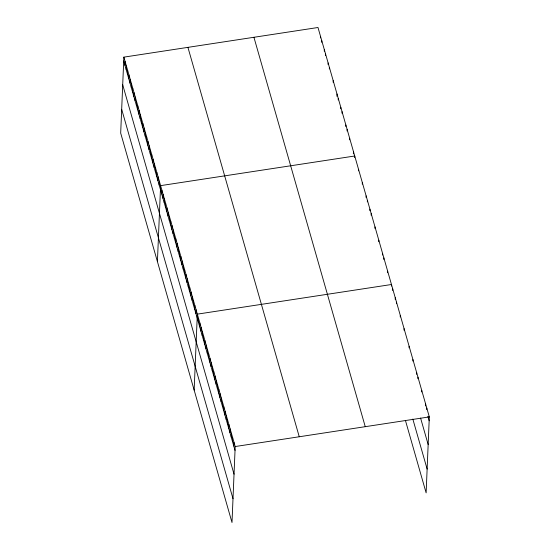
<?xml version="1.0" encoding="UTF-8"?>
<svg xmlns="http://www.w3.org/2000/svg" width="550" height="550" viewBox="0 0 550 550"><rect width="100%" height="100%" fill="white"/><g stroke="black" fill="none" stroke-linecap="round" stroke-linejoin="round"><path stroke-width="0.82" d="M123.867 57.138L120.684 133.1L232.004 522.5L235.194 446.538L123.867 57.138L317.996 27.5L429.316 416.9L426.133 492.862L405.529 420.777M124.974 65.436L125.132 61.566M126.239 69.864L126.397 66M127.504 74.298L127.669 70.427M128.769 78.726L128.934 74.862M130.041 83.16L130.199 79.289M131.306 87.588L131.464 83.724M132.571 92.022L132.736 88.158M133.836 96.449L134.001 92.586M135.108 100.884L135.266 97.02M136.373 105.318L136.531 101.448M137.637 109.746L137.803 105.882M138.903 114.18L139.067 110.309M140.174 118.608L140.333 114.744M141.439 123.042L141.604 119.171M142.704 127.469L142.869 123.606M143.969 131.904L144.134 128.033M145.241 136.331L145.399 132.468M146.506 140.766L146.671 136.895M147.771 145.193L147.936 141.329M149.043 149.627L149.201 145.757M150.308 154.055L150.466 150.191M151.573 158.489L151.738 154.619M152.838 162.917L153.003 159.053M154.11 167.351L154.268 163.488M155.375 171.779L155.533 167.915M156.64 176.213L156.805 172.349M157.905 180.647L158.07 176.777M159.177 185.075L159.335 181.211M157.417 261.601L160.6 185.639L354.729 156.001L354.668 157.547M161.707 193.937L161.872 190.073M162.972 198.371L163.137 194.501M164.244 202.799L164.402 198.935M165.509 207.233L165.667 203.363M166.774 211.661L166.939 207.797M168.039 216.095L168.204 212.224M169.311 220.522L169.469 216.659M170.576 224.957L170.741 221.086M171.841 229.384L172.006 225.521M173.106 233.819L173.271 229.948M174.377 238.246L174.536 234.383M175.642 242.681L175.808 238.817M176.907 247.108L177.072 243.244M178.179 251.542L178.337 247.679M179.444 255.977L179.603 252.106M180.709 260.404L180.874 256.541M181.974 264.839L182.139 260.968M183.246 269.266L183.404 265.403M184.511 273.701L184.669 269.83M185.776 278.128L185.941 274.264M187.041 282.562L187.206 278.692M188.313 286.99L188.471 283.126M189.578 291.424L189.736 287.554M190.843 295.852L191.008 291.988M192.108 300.286L192.273 296.416M193.38 304.714L193.538 300.85M194.645 309.148L194.81 305.278M195.91 313.576L196.075 309.712M194.157 390.101L197.34 314.139L391.469 284.508L391.401 286.055M198.44 322.424L198.605 318.553M199.698 326.837L199.863 322.967M200.963 331.251L201.128 327.381M202.228 335.665L202.386 331.794M203.486 340.079L203.651 336.208M204.751 344.486L204.909 340.622M206.009 348.899L206.174 345.036M207.274 353.313L207.433 349.449M208.532 357.727L208.697 353.863M209.798 362.141L209.956 358.277M211.056 366.554L211.221 362.691M212.321 370.968L212.479 367.104M213.579 375.382L213.744 371.518M214.844 379.796L215.002 375.925M216.102 384.209L216.267 380.339M217.367 388.623L217.525 384.752M218.625 393.037L218.79 389.166M219.89 397.451L220.048 393.58M221.148 401.857L221.313 397.994M222.413 406.271L222.571 402.408M223.671 410.685L223.836 406.821M224.936 415.099L225.094 411.235M226.194 419.513L226.359 415.649M227.459 423.926L227.617 420.062M228.718 428.34L228.883 424.476M229.982 432.754L230.141 428.89M231.241 437.168L231.406 433.297M232.506 441.581L232.671 437.711M233.764 445.995L233.929 442.124M320.464 37.909L320.526 36.362M321.729 42.343L321.791 40.796M324.259 51.205L324.328 49.658M325.531 55.633L325.593 54.086M328.061 64.494L328.13 62.948M329.326 68.929L329.395 67.382M333.128 82.218L333.197 80.671M336.896 96.284L336.992 93.968M338.195 99.942L338.264 98.395M340.732 108.804L340.794 107.264M341.997 113.238L342.059 111.691M345.799 126.534L345.861 124.988M347.064 130.962L347.132 129.415M349.601 139.824L349.663 138.277M353.368 153.89L353.464 151.573M358.462 170.844L358.531 169.297M362.264 184.133L362.333 182.593M366.066 197.429L366.128 195.883M367.331 201.864L367.4 200.317M369.868 210.726L369.93 209.179M371.133 215.153L371.202 213.606M374.935 228.449L374.997 226.903M378.737 241.739L378.799 240.192M382.532 255.035L382.601 253.488M383.804 259.462L383.866 257.916M387.606 272.759L387.668 271.212M392.666 290.469L392.728 288.922M395.189 299.289L395.251 297.743M396.447 303.703L396.516 302.156M400.235 316.944L400.297 315.397M404.016 330.186L404.085 328.639M409.069 347.841L409.131 346.294M412.851 361.075L412.919 359.528M416.639 374.316L416.701 372.769M417.897 378.73L417.966 377.183M421.685 391.971L421.747 390.424M425.439 405.982L425.535 403.666M426.731 409.626L426.793 408.079M235.194 446.538L429.316 416.9M427.893 416.357L429.158 420.771M420.592 418.082L428.161 444.558M412.83 419.059L427.13 469.074M253.928 37.283L365.255 426.683M187.928 47.355L299.255 436.762M123.702 61.002L235.029 450.409M122.705 84.796L234.032 474.196M121.681 109.306L233.008 498.712"/></g></svg>
